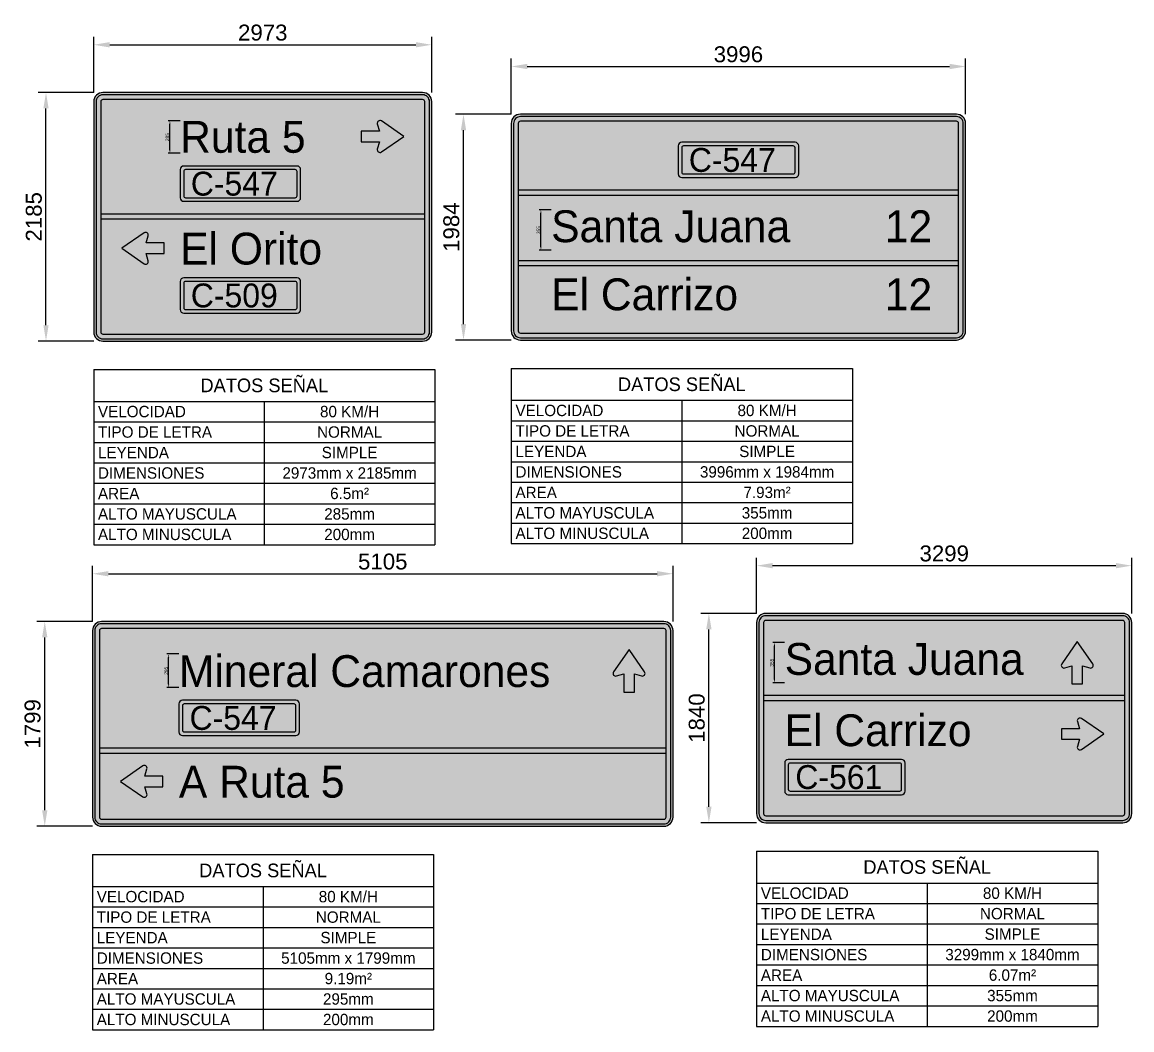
# Model space of a CAD drawing. Header units: millimetres. Extents: x 21 to 9781, y 2380 to 20169.
# Drawn here: x 22 to 9781, y 2380 to 11238 of the extents above; entities that cross this region are included whole.
import ezdxf
from ezdxf.enums import TextEntityAlignment as Align

# ---------------------------------------------------------------- set-up
doc = ezdxf.new("R2010")
doc.units = ezdxf.units.MM
doc.layers.add('SEÑAL', color=7, linetype='Continuous')
doc.styles.add('CONASET', font='RutaCL_Regular.ttf')
doc.styles.get("Standard").update_dxf_attribs({"font": 'arial.ttf'})
doc.dimstyles.new('ISO-25', dxfattribs={"dimtxt": 2.5, "dimasz": 2.5, "dimexe": 1.25, "dimexo": 0.625, "dimtad": 1, "dimtxsty": 'Standard', "dimcen": 2.5, "dimadec": 0, "dimazin": 0, "dimtfac": 1, "dimtmove": 0, "dimatfit": 3, "dimfxl": 1, "dimarcsym": 0})

# ---------------------------------------------------------------- blocks, each defined once
blk = doc.blocks.new('*U2')
at = {"true_color": 0xffffff}
h = blk.add_hatch(color=7, dxfattribs=at)
edge = h.paths.add_edge_path()
edge.add_line((-242.2, -245.7), (469.8, -245.7))
edge.add_arc((469.8, -223.2), 22.5, 270, 360)
edge.add_line((492.3, -223.2), (492.3, -46.8))
edge.add_arc((469.8, -46.8), 22.5, 0, 90)
edge.add_line((469.8, -24.3), (-242.2, -24.3))
edge.add_arc((-242.2, -46.8), 22.5, 90, 180)
edge.add_line((-264.7, -46.8), (-264.7, -223.2))
edge.add_arc((-242.2, -223.2), 22.5, 180, 270)
edge = h.paths.add_edge_path(flags=16)
edge.add_line((-231, -223.2), (458.6, -223.2))
edge.add_arc((458.6, -212), 11.2, 270, 360)
edge.add_line((469.8, -212), (469.8, -58))
edge.add_arc((458.6, -58), 11.2, 0, 90)
edge.add_line((458.6, -46.8), (-231, -46.8))
edge.add_arc((-231, -58), 11.2, 90, 180)
edge.add_line((-242.2, -58), (-242.2, -212))
edge.add_arc((-231, -212), 11.2, 180, 270)
at = {"color": 7, "true_color": 0xffffff}
for points in [[(-242.2, -245.7), (469.8, -245.7, 0.414214), (492.3, -223.2), (492.3, -46.8, 0.414214), (469.8, -24.3), (-242.2, -24.3, 0.414214), (-264.7, -46.8), (-264.7, -223.2, 0.414214)], [(-231, -223.2), (458.6, -223.2, 0.414214), (469.8, -212), (469.8, -58, 0.414214), (458.6, -46.8), (-231, -46.8, 0.414214), (-242.2, -58), (-242.2, -212, 0.414214)]]:
    blk.add_lwpolyline(points, format="xyb", close=True, dxfattribs=at)
at = {"color": 7, "true_color": 0xffffff, "style": 'CONASET'}
blk.add_attdef('ROL', text='', height=150, dxfattribs=at).set_placement((-197.7, -135), align=Align.MIDDLE_LEFT)
blk = doc.blocks.new('$FLECHAASCENDENTE')
at = {"true_color": 0xffffff}
blk.add_hatch(color=7, dxfattribs=at).paths.add_polyline_path([(0, 0), (-211, 146, 0.699906), (-249, 118), (-230, 50), (-400, 50), (-400, -50), (-230, -50), (-249, -118, 0.699906), (-211, -146)])
at = {"layer": 'SEÑAL', "color": 7, "true_color": 0xffffff}
blk.add_lwpolyline([(-400, -50), (-230, -50), (-249, -118, 0.699906), (-211, -146), (0, 0), (-211, 146, 0.699906), (-249, 118), (-230, 50), (-400, 50)], format="xyb", close=True, dxfattribs=at)
blk = doc.blocks.new('*D9')
at = {"color": 0, "lineweight": -2, "transparency": 16777216}
for p, q in [((650.7, 10619.3), (161.3, 10619.3)), ((231.3, 8574.2), (231.3, 10479.3)), ((650.7, 8434.2), (161.3, 8434.2))]:
    blk.add_line(p, q, dxfattribs=at)
at = {"color": 0, "transparency": 16777216}
for points in [[(208, 10479.3), (254.6, 10479.3), (231.3, 10619.3)], [(208, 8574.2), (254.6, 8574.2), (231.3, 8434.2)]]:
    blk.add_solid(points, dxfattribs=at)
at = {"layer": 'DEFPOINTS', "color": 0, "transparency": 16777216}
for p in [(231.3, 10619.3), (651.3, 10619.3), (651.3, 8434.2)]:
    blk.add_point(p, dxfattribs=at)
at = {"color": 0, "transparency": 16777216, "insert": (124.8, 9526.8), "char_height": 140, "attachment_point": 5, "rotation": 90}
blk.add_mtext('2185', dxfattribs=at)
blk = doc.blocks.new('*D10')
at = {"color": 0, "lineweight": -2, "transparency": 16777216}
for p, q in [((651.3, 10619.9), (651.3, 11109.3)), ((791.3, 11039.3), (3484, 11039.3)), ((3624, 10619.9), (3624, 11109.3))]:
    blk.add_line(p, q, dxfattribs=at)
at = {"color": 0, "transparency": 16777216}
for points in [[(791.3, 11062.6), (791.3, 11016), (651.3, 11039.3)], [(3484, 11062.6), (3484, 11016), (3624, 11039.3)]]:
    blk.add_solid(points, dxfattribs=at)
at = {"layer": 'DEFPOINTS', "color": 0, "transparency": 16777216}
for p in [(3624, 11039.3), (651.3, 10619.3), (3624, 10619.3)]:
    blk.add_point(p, dxfattribs=at)
at = {"color": 0, "transparency": 16777216, "insert": (2137.7, 11145.8), "char_height": 140, "attachment_point": 5}
blk.add_mtext('2973', dxfattribs=at)
blk = doc.blocks.new('*D11')
at = {"color": 0, "lineweight": -2, "transparency": 16777216}
for p, q in [((1410.4, 10370), (1306, 10370)), ((1321, 10115.3), (1321, 10340)), ((1410.4, 10085.3), (1306, 10085.3))]:
    blk.add_line(p, q, dxfattribs=at)
at = {"color": 0, "transparency": 16777216}
for points in [[(1316, 10340), (1326, 10340), (1321, 10370)], [(1316, 10115.3), (1326, 10115.3), (1321, 10085.3)]]:
    blk.add_solid(points, dxfattribs=at)
at = {"layer": 'DEFPOINTS', "color": 0, "transparency": 16777216}
for p in [(1321, 10370), (1411, 10370), (1411, 10085.3)]:
    blk.add_point(p, dxfattribs=at)
at = {"color": 0, "transparency": 16777216, "insert": (1298.2, 10227.6), "char_height": 30, "attachment_point": 5, "rotation": 90}
blk.add_mtext('285', dxfattribs=at)
blk = doc.blocks.new('*T12')
at = {"color": 0, "linetype": 'ByBlock', "lineweight": -2, "transparency": 16777216}
for p, q in [((0, 0), (3000, 0)), ((0, 0), (0, -1540)), ((3000, 0), (3000, -1540)), ((0, -280), (3000, -280)), ((1500, -280), (1500, -1540)), ((0, -460), (3000, -460)), ((0, -640), (3000, -640)), ((0, -820), (3000, -820)), ((0, -1000), (3000, -1000)), ((0, -1180), (3000, -1180)), ((0, -1360), (3000, -1360)), ((0, -1540), (3000, -1540))]:
    blk.add_line(p, q, dxfattribs=at)
at = {"color": 0, "transparency": 16777216, "style": 'CONASET'}
for s, insert, char_height, width, attachment_point in [('DATOS SEÑAL', (1500, -140), 120, 2999.88, 5), (' VELOCIDAD', (0.06, -370), 100, 1499.88, 4), ('80 KM/H', (2250, -370), 100, 1499.88, 5), (' TIPO DE LETRA', (0.06, -550), 100, 1499.88, 4), ('NORMAL', (2250, -550), 100, 1499.88, 5), (' LEYENDA', (0.06, -730), 100, 1499.88, 4), ('SIMPLE', (2250, -730), 100, 1499.88, 5), (' DIMENSIONES', (0.06, -910), 100, 1499.88, 4), ('2973mm x 2185mm', (2250, -910), 100, 1499.88, 5), (' AREA', (0.06, -1090), 100, 1499.88, 4), ('6.5m²', (2250, -1090), 100, 1499.88, 5), (' ALTO MAYUSCULA', (0.06, -1270), 100, 1499.88, 4), ('285mm', (2250, -1270), 100, 1499.88, 5), (' ALTO MINUSCULA', (0.06, -1450), 100, 1499.88, 4), ('200mm', (2250, -1450), 100, 1499.88, 5)]:
    blk.add_mtext(s, dxfattribs=dict(at, insert=insert, char_height=char_height, width=width, attachment_point=attachment_point))
blk = doc.blocks.new('*D14')
at = {"color": 0, "lineweight": -2, "transparency": 16777216}
for p, q in [((4322.6, 10428.3), (3833.2, 10428.3)), ((3903.2, 8583.9), (3903.2, 10288.3)), ((4322.6, 8443.9), (3833.2, 8443.9))]:
    blk.add_line(p, q, dxfattribs=at)
at = {"color": 0, "transparency": 16777216}
for points in [[(3879.9, 10288.3), (3926.5, 10288.3), (3903.2, 10428.3)], [(3879.9, 8583.9), (3926.5, 8583.9), (3903.2, 8443.9)]]:
    blk.add_solid(points, dxfattribs=at)
at = {"layer": 'DEFPOINTS', "color": 0, "transparency": 16777216}
for p in [(3903.2, 10428.3), (4323.2, 10428.3), (4323.2, 8443.9)]:
    blk.add_point(p, dxfattribs=at)
at = {"color": 0, "transparency": 16777216, "insert": (3796.7, 9436.1), "char_height": 140, "attachment_point": 5, "rotation": 90}
blk.add_mtext('1984', dxfattribs=at)
blk = doc.blocks.new('*D15')
at = {"color": 0, "lineweight": -2, "transparency": 16777216}
for p, q in [((4323.2, 10428.9), (4323.2, 10918.3)), ((4463.2, 10848.3), (8178.7, 10848.3)), ((8318.7, 10428.9), (8318.7, 10918.3))]:
    blk.add_line(p, q, dxfattribs=at)
at = {"color": 0, "transparency": 16777216}
for points in [[(4463.2, 10871.6), (4463.2, 10825), (4323.2, 10848.3)], [(8178.7, 10871.6), (8178.7, 10825), (8318.7, 10848.3)]]:
    blk.add_solid(points, dxfattribs=at)
at = {"layer": 'DEFPOINTS', "color": 0, "transparency": 16777216}
for p in [(8318.7, 10848.3), (4323.2, 10428.3), (8318.7, 10428.3)]:
    blk.add_point(p, dxfattribs=at)
at = {"color": 0, "transparency": 16777216, "insert": (6321, 10954.8), "char_height": 140, "attachment_point": 5}
blk.add_mtext('3996', dxfattribs=at)
blk = doc.blocks.new('*T17')
at = {"color": 0, "linetype": 'ByBlock', "lineweight": -2, "transparency": 16777216}
for p, q in [((0, 0), (3000, 0)), ((0, 0), (0, -1540)), ((3000, 0), (3000, -1540)), ((0, -280), (3000, -280)), ((1500, -280), (1500, -1540)), ((0, -460), (3000, -460)), ((0, -640), (3000, -640)), ((0, -820), (3000, -820)), ((0, -1000), (3000, -1000)), ((0, -1180), (3000, -1180)), ((0, -1360), (3000, -1360)), ((0, -1540), (3000, -1540))]:
    blk.add_line(p, q, dxfattribs=at)
at = {"color": 0, "transparency": 16777216, "style": 'CONASET'}
for s, insert, char_height, width, attachment_point in [('DATOS SEÑAL', (1500, -140), 120, 2999.88, 5), (' VELOCIDAD', (0.06, -370), 100, 1499.88, 4), ('80 KM/H', (2250, -370), 100, 1499.88, 5), (' TIPO DE LETRA', (0.06, -550), 100, 1499.88, 4), ('NORMAL', (2250, -550), 100, 1499.88, 5), (' LEYENDA', (0.06, -730), 100, 1499.88, 4), ('SIMPLE', (2250, -730), 100, 1499.88, 5), (' DIMENSIONES', (0.06, -910), 100, 1499.88, 4), ('3996mm x 1984mm', (2250, -910), 100, 1499.88, 5), (' AREA', (0.06, -1090), 100, 1499.88, 4), ('7.93m²', (2250, -1090), 100, 1499.88, 5), (' ALTO MAYUSCULA', (0.06, -1270), 100, 1499.88, 4), ('355mm', (2250, -1270), 100, 1499.88, 5), (' ALTO MINUSCULA', (0.06, -1450), 100, 1499.88, 4), ('200mm', (2250, -1450), 100, 1499.88, 5)]:
    blk.add_mtext(s, dxfattribs=dict(at, insert=insert, char_height=char_height, width=width, attachment_point=attachment_point))
blk = doc.blocks.new('*D20')
at = {"color": 0, "lineweight": -2, "transparency": 16777216}
for p, q in [((4673.5, 9588.5), (4569.1, 9588.5)), ((4584.1, 9263.1), (4584.1, 9558.5)), ((4673.5, 9233.1), (4569.1, 9233.1))]:
    blk.add_line(p, q, dxfattribs=at)
at = {"color": 0, "transparency": 16777216}
for points in [[(4579.1, 9558.5), (4589.1, 9558.5), (4584.1, 9588.5)], [(4579.1, 9263.1), (4589.1, 9263.1), (4584.1, 9233.1)]]:
    blk.add_solid(points, dxfattribs=at)
at = {"layer": 'DEFPOINTS', "color": 0, "transparency": 16777216}
for p in [(4584.1, 9588.5), (4674.1, 9588.5), (4674.1, 9233.1)]:
    blk.add_point(p, dxfattribs=at)
at = {"color": 0, "transparency": 16777216, "insert": (4561.3, 9410.8), "char_height": 30, "attachment_point": 5, "rotation": 90}
blk.add_mtext('355', dxfattribs=at)
blk = doc.blocks.new('*D28')
at = {"color": 0, "lineweight": -2, "transparency": 16777216}
for p, q in [((639.7, 5969.1), (150.3, 5969.1)), ((220.3, 4309.9), (220.3, 5829.1)), ((639.7, 4169.9), (150.3, 4169.9))]:
    blk.add_line(p, q, dxfattribs=at)
at = {"color": 0, "transparency": 16777216}
for points in [[(197, 5829.1), (243.6, 5829.1), (220.3, 5969.1)], [(197, 4309.9), (243.6, 4309.9), (220.3, 4169.9)]]:
    blk.add_solid(points, dxfattribs=at)
at = {"layer": 'DEFPOINTS', "color": 0, "transparency": 16777216}
for p in [(220.3, 5969.1), (640.3, 5969.1), (640.3, 4169.9)]:
    blk.add_point(p, dxfattribs=at)
at = {"color": 0, "transparency": 16777216, "insert": (113.8, 5069.5), "char_height": 140, "attachment_point": 5, "rotation": 90}
blk.add_mtext('1799', dxfattribs=at)
blk = doc.blocks.new('*D29')
at = {"color": 0, "lineweight": -2, "transparency": 16777216}
for p, q in [((640.3, 5969.7), (640.3, 6459.1)), ((5745.7, 5969.7), (5745.7, 6459.1)), ((780.3, 6389.1), (5605.7, 6389.1))]:
    blk.add_line(p, q, dxfattribs=at)
at = {"color": 0, "transparency": 16777216}
for points in [[(780.3, 6412.4), (780.3, 6365.7), (640.3, 6389.1)], [(5605.7, 6412.4), (5605.7, 6365.7), (5745.7, 6389.1)]]:
    blk.add_solid(points, dxfattribs=at)
at = {"layer": 'DEFPOINTS', "color": 0, "transparency": 16777216}
for p in [(5745.7, 6389.1), (640.3, 5969.1), (5745.7, 5969.1)]:
    blk.add_point(p, dxfattribs=at)
at = {"color": 0, "transparency": 16777216, "insert": (3193, 6495.6), "char_height": 140, "attachment_point": 5}
blk.add_mtext('5105', dxfattribs=at)
blk = doc.blocks.new('*D30')
at = {"color": 0, "lineweight": -2, "transparency": 16777216}
for p, q in [((1399.4, 5683.6), (1295, 5683.6)), ((1310, 5418.4), (1310, 5653.6)), ((1399.4, 5388.4), (1295, 5388.4))]:
    blk.add_line(p, q, dxfattribs=at)
at = {"color": 0, "transparency": 16777216}
for points in [[(1305, 5653.6), (1315, 5653.6), (1310, 5683.6)], [(1305, 5418.4), (1315, 5418.4), (1310, 5388.4)]]:
    blk.add_solid(points, dxfattribs=at)
at = {"layer": 'DEFPOINTS', "color": 0, "transparency": 16777216}
for p in [(1310, 5683.6), (1400, 5683.6), (1400, 5388.4)]:
    blk.add_point(p, dxfattribs=at)
at = {"color": 0, "transparency": 16777216, "insert": (1287.2, 5536), "char_height": 30, "attachment_point": 5, "rotation": 90}
blk.add_mtext('295', dxfattribs=at)
blk = doc.blocks.new('*T31')
at = {"color": 0, "linetype": 'ByBlock', "lineweight": -2, "transparency": 16777216}
for p, q in [((0, 0), (3000, 0)), ((0, 0), (0, -1540)), ((3000, 0), (3000, -1540)), ((0, -280), (3000, -280)), ((1500, -280), (1500, -1540)), ((0, -460), (3000, -460)), ((0, -640), (3000, -640)), ((0, -820), (3000, -820)), ((0, -1000), (3000, -1000)), ((0, -1180), (3000, -1180)), ((0, -1360), (3000, -1360)), ((0, -1540), (3000, -1540))]:
    blk.add_line(p, q, dxfattribs=at)
at = {"color": 0, "transparency": 16777216, "style": 'CONASET'}
for s, insert, char_height, width, attachment_point in [('DATOS SEÑAL', (1500, -140), 120, 2999.88, 5), (' VELOCIDAD', (0.06, -370), 100, 1499.88, 4), ('80 KM/H', (2250, -370), 100, 1499.88, 5), (' TIPO DE LETRA', (0.06, -550), 100, 1499.88, 4), ('NORMAL', (2250, -550), 100, 1499.88, 5), (' LEYENDA', (0.06, -730), 100, 1499.88, 4), ('SIMPLE', (2250, -730), 100, 1499.88, 5), (' DIMENSIONES', (0.06, -910), 100, 1499.88, 4), ('5105mm x 1799mm', (2250, -910), 100, 1499.88, 5), (' AREA', (0.06, -1090), 100, 1499.88, 4), ('9.19m²', (2250, -1090), 100, 1499.88, 5), (' ALTO MAYUSCULA', (0.06, -1270), 100, 1499.88, 4), ('295mm', (2250, -1270), 100, 1499.88, 5), (' ALTO MINUSCULA', (0.06, -1450), 100, 1499.88, 4), ('200mm', (2250, -1450), 100, 1499.88, 5)]:
    blk.add_mtext(s, dxfattribs=dict(at, insert=insert, char_height=char_height, width=width, attachment_point=attachment_point))
blk = doc.blocks.new('*D49')
at = {"color": 0, "lineweight": -2, "transparency": 16777216}
for p, q in [((6480.6, 6040.1), (5991.2, 6040.1)), ((6061.2, 4340.2), (6061.2, 5900.1)), ((6480.6, 4200.2), (5991.2, 4200.2))]:
    blk.add_line(p, q, dxfattribs=at)
at = {"color": 0, "transparency": 16777216}
for points in [[(6037.9, 5900.1), (6084.6, 5900.1), (6061.2, 6040.1)], [(6037.9, 4340.2), (6084.6, 4340.2), (6061.2, 4200.2)]]:
    blk.add_solid(points, dxfattribs=at)
at = {"layer": 'DEFPOINTS', "color": 0, "transparency": 16777216}
for p in [(6061.2, 6040.1), (6481.2, 6040.1), (6481.2, 4200.2)]:
    blk.add_point(p, dxfattribs=at)
at = {"color": 0, "transparency": 16777216, "insert": (5954.8, 5120.2), "char_height": 140, "attachment_point": 5, "rotation": 90}
blk.add_mtext('1840', dxfattribs=at)
blk = doc.blocks.new('*D50')
at = {"color": 0, "lineweight": -2, "transparency": 16777216}
for p, q in [((6481.2, 6040.7), (6481.2, 6530.1)), ((6621.2, 6460.1), (9640.7, 6460.1)), ((9780.7, 6040.7), (9780.7, 6530.1))]:
    blk.add_line(p, q, dxfattribs=at)
at = {"color": 0, "transparency": 16777216}
for points in [[(6621.2, 6483.4), (6621.2, 6436.8), (6481.2, 6460.1)], [(9640.7, 6483.4), (9640.7, 6436.8), (9780.7, 6460.1)]]:
    blk.add_solid(points, dxfattribs=at)
at = {"layer": 'DEFPOINTS', "color": 0, "transparency": 16777216}
for p in [(9780.7, 6460.1), (6481.2, 6040.1), (9780.7, 6040.1)]:
    blk.add_point(p, dxfattribs=at)
at = {"color": 0, "transparency": 16777216, "insert": (8131, 6566.6), "char_height": 140, "attachment_point": 5}
blk.add_mtext('3299', dxfattribs=at)
blk = doc.blocks.new('*D51')
at = {"color": 0, "lineweight": -2, "transparency": 16777216}
for p, q in [((6727, 5784.8), (6622.6, 5784.8)), ((6637.6, 5459.3), (6637.6, 5754.8)), ((6727, 5429.3), (6622.6, 5429.3))]:
    blk.add_line(p, q, dxfattribs=at)
at = {"color": 0, "transparency": 16777216}
for points in [[(6632.6, 5754.8), (6642.6, 5754.8), (6637.6, 5784.8)], [(6632.6, 5459.3), (6642.6, 5459.3), (6637.6, 5429.3)]]:
    blk.add_solid(points, dxfattribs=at)
at = {"layer": 'DEFPOINTS', "color": 0, "transparency": 16777216}
for p in [(6637.6, 5784.8), (6727.6, 5784.8), (6727.6, 5429.3)]:
    blk.add_point(p, dxfattribs=at)
at = {"color": 0, "transparency": 16777216, "insert": (6614.8, 5607), "char_height": 30, "attachment_point": 5, "rotation": 90}
blk.add_mtext('355', dxfattribs=at)
blk = doc.blocks.new('*T52')
at = {"color": 0, "linetype": 'ByBlock', "lineweight": -2, "transparency": 16777216}
for p, q in [((0, 0), (3000, 0)), ((0, 0), (0, -1540)), ((3000, 0), (3000, -1540)), ((0, -280), (3000, -280)), ((1500, -280), (1500, -1540)), ((0, -460), (3000, -460)), ((0, -640), (3000, -640)), ((0, -820), (3000, -820)), ((0, -1000), (3000, -1000)), ((0, -1180), (3000, -1180)), ((0, -1360), (3000, -1360)), ((0, -1540), (3000, -1540))]:
    blk.add_line(p, q, dxfattribs=at)
at = {"color": 0, "transparency": 16777216, "style": 'CONASET'}
for s, insert, char_height, width, attachment_point in [('DATOS SEÑAL', (1500, -140), 120, 2999.88, 5), (' VELOCIDAD', (0.06, -370), 100, 1499.88, 4), ('80 KM/H', (2250, -370), 100, 1499.88, 5), (' TIPO DE LETRA', (0.06, -550), 100, 1499.88, 4), ('NORMAL', (2250, -550), 100, 1499.88, 5), (' LEYENDA', (0.06, -730), 100, 1499.88, 4), ('SIMPLE', (2250, -730), 100, 1499.88, 5), (' DIMENSIONES', (0.06, -910), 100, 1499.88, 4), ('3299mm x 1840mm', (2250, -910), 100, 1499.88, 5), (' AREA', (0.06, -1090), 100, 1499.88, 4), ('6.07m²', (2250, -1090), 100, 1499.88, 5), (' ALTO MAYUSCULA', (0.06, -1270), 100, 1499.88, 4), ('355mm', (2250, -1270), 100, 1499.88, 5), (' ALTO MINUSCULA', (0.06, -1450), 100, 1499.88, 4), ('200mm', (2250, -1450), 100, 1499.88, 5)]:
    blk.add_mtext(s, dxfattribs=dict(at, insert=insert, char_height=char_height, width=width, attachment_point=attachment_point))

msp = doc.modelspace()

# ---------------------------------------------------------------- hatches: boundary and pattern name
at = {"true_color": 0x007f00}
h = msp.add_hatch(color=96, dxfattribs=at)
edge = h.paths.add_edge_path()
edge.add_line((731.3, 8434.2), (3544, 8434.2))
edge.add_arc((3544, 8514.2), 80, 270, 360)
edge.add_line((3624, 8514.2), (3624, 10539.3))
edge.add_arc((3544, 10539.3), 80, 0, 90)
edge.add_line((3544, 10619.3), (731.3, 10619.3))
edge.add_arc((731.3, 10539.3), 80, 90, 180)
edge.add_line((651.3, 10539.3), (651.3, 8514.2))
edge.add_arc((731.3, 8514.2), 80, 180, 270)
at = {"true_color": 0xffffff}
h = msp.add_hatch(color=7, dxfattribs=at)
edge = h.paths.add_edge_path()
edge.add_line((731.3, 8454.2), (3544, 8454.2))
edge.add_arc((3544, 8514.2), 60, 270, 360)
edge.add_line((3604, 8514.2), (3604, 10539.3))
edge.add_arc((3544, 10539.3), 60, 0, 90)
edge.add_line((3544, 10599.3), (731.3, 10599.3))
edge.add_arc((731.3, 10539.3), 60, 90, 180)
edge.add_line((671.3, 10539.3), (671.3, 8514.2))
edge.add_arc((731.3, 8514.2), 60, 180, 270)
edge = h.paths.add_edge_path(flags=16)
edge.add_line((731.3, 8495.7), (3544, 8495.7))
edge.add_arc((3544, 8514.2), 18.5, 270, 360)
edge.add_line((3562.5, 8514.2), (3562.5, 10539.3))
edge.add_arc((3544, 10539.3), 18.5, 0, 90)
edge.add_line((3544, 10557.8), (731.3, 10557.8))
edge.add_arc((731.3, 10539.3), 18.5, 90, 180)
edge.add_line((712.8, 10539.3), (712.8, 8514.2))
edge.add_arc((731.3, 8514.2), 18.5, 180, 270)
at = {"true_color": 0x007f00}
h = msp.add_hatch(color=96, dxfattribs=at)
edge = h.paths.add_edge_path()
edge.add_line((4403.2, 8443.9), (8238.7, 8443.9))
edge.add_arc((8238.7, 8523.9), 80, 270, 360)
edge.add_line((8318.7, 8523.9), (8318.7, 10348.3))
edge.add_arc((8238.7, 10348.3), 80, 0, 90)
edge.add_line((8238.7, 10428.3), (4403.2, 10428.3))
edge.add_arc((4403.2, 10348.3), 80, 90, 180)
edge.add_line((4323.2, 10348.3), (4323.2, 8523.9))
edge.add_arc((4403.2, 8523.9), 80, 180, 270)
at = {"true_color": 0xffffff}
h = msp.add_hatch(color=7, dxfattribs=at)
edge = h.paths.add_edge_path()
edge.add_line((4403.2, 8463.9), (8238.7, 8463.9))
edge.add_arc((8238.7, 8523.9), 60, 270, 360)
edge.add_line((8298.7, 8523.9), (8298.7, 10348.3))
edge.add_arc((8238.7, 10348.3), 60, 0, 90)
edge.add_line((8238.7, 10408.3), (4403.2, 10408.3))
edge.add_arc((4403.2, 10348.3), 60, 90, 180)
edge.add_line((4343.2, 10348.3), (4343.2, 8523.9))
edge.add_arc((4403.2, 8523.9), 60, 180, 270)
edge = h.paths.add_edge_path(flags=16)
edge.add_line((4403.2, 8505.4), (8238.7, 8505.4))
edge.add_arc((8238.7, 8523.9), 18.5, 270, 360)
edge.add_line((8257.2, 8523.9), (8257.2, 10348.3))
edge.add_arc((8238.7, 10348.3), 18.5, 0, 90)
edge.add_line((8238.7, 10366.8), (4403.2, 10366.8))
edge.add_arc((4403.2, 10348.3), 18.5, 90, 180)
edge.add_line((4384.7, 10348.3), (4384.7, 8523.9))
edge.add_arc((4403.2, 8523.9), 18.5, 180, 270)
at = {"true_color": 0x007f00}
for points in [[(5801.6, 9882.5), (6840.3, 9882.5), (6840.3, 10171.3), (5801.6, 10171.3)], [(1410.6, 4977), (2449.3, 4977), (2449.3, 5265.8), (1410.6, 5265.8)], [(6738.3, 4457.2), (7777, 4457.2), (7777, 4746), (6738.3, 4746)]]:
    msp.add_hatch(color=96, dxfattribs=at).paths.add_polyline_path(points)
h = msp.add_hatch(color=96, dxfattribs=at)
h.dxf.hatch_style = 1
h.paths.add_polyline_path([(1421.6, 9673.9), (2460.3, 9673.9), (2460.3, 9962.7), (1421.6, 9962.7)])
at = {"true_color": 0xffffff}
for points in [[(4384.7, 9718.4), (8257.2, 9718.4), (8257.2, 9759.9), (4384.7, 9759.9)], [(712.8, 9509.8), (3562.5, 9509.8), (3562.5, 9551.3), (712.8, 9551.3)], [(4384.7, 9097.5), (8257.2, 9097.5), (8257.2, 9139), (4384.7, 9139)], [(6542.7, 5275.8), (9719.2, 5275.8), (9719.2, 5317.3), (6542.7, 5317.3)], [(701.8, 4812.9), (5684.2, 4812.9), (5684.2, 4854.4), (701.8, 4854.4)]]:
    msp.add_hatch(color=7, dxfattribs=at).paths.add_polyline_path(points)
at = {"true_color": 0x007f00}
h = msp.add_hatch(color=96, dxfattribs=at)
h.dxf.hatch_style = 1
h.paths.add_polyline_path([(1421.6, 8691.3), (2460.3, 8691.3), (2460.3, 8980), (1421.6, 8980)])
h = msp.add_hatch(color=96, dxfattribs=at)
edge = h.paths.add_edge_path()
edge.add_line((720.3, 4169.9), (5665.7, 4169.9))
edge.add_arc((5665.7, 4249.9), 80, 270, 360)
edge.add_line((5745.7, 4249.9), (5745.7, 5889.1))
edge.add_arc((5665.7, 5889.1), 80, 0, 90)
edge.add_line((5665.7, 5969.1), (720.3, 5969.1))
edge.add_arc((720.3, 5889.1), 80, 90, 180)
edge.add_line((640.3, 5889.1), (640.3, 4249.9))
edge.add_arc((720.3, 4249.9), 80, 180, 270)
h = msp.add_hatch(color=96, dxfattribs=at)
edge = h.paths.add_edge_path()
edge.add_line((6561.2, 4200.2), (9700.7, 4200.2))
edge.add_arc((9700.7, 4280.2), 80, 270, 360)
edge.add_line((9780.7, 4280.2), (9780.7, 5960.1))
edge.add_arc((9700.7, 5960.1), 80, 0, 90)
edge.add_line((9700.7, 6040.1), (6561.2, 6040.1))
edge.add_arc((6561.2, 5960.1), 80, 90, 180)
edge.add_line((6481.2, 5960.1), (6481.2, 4280.2))
edge.add_arc((6561.2, 4280.2), 80, 180, 270)
at = {"true_color": 0xffffff}
h = msp.add_hatch(color=7, dxfattribs=at)
edge = h.paths.add_edge_path()
edge.add_line((6561.2, 4220.2), (9700.7, 4220.2))
edge.add_arc((9700.7, 4280.2), 60, 270, 360)
edge.add_line((9760.7, 4280.2), (9760.7, 5960.1))
edge.add_arc((9700.7, 5960.1), 60, 0, 90)
edge.add_line((9700.7, 6020.1), (6561.2, 6020.1))
edge.add_arc((6561.2, 5960.1), 60, 90, 180)
edge.add_line((6501.2, 5960.1), (6501.2, 4280.2))
edge.add_arc((6561.2, 4280.2), 60, 180, 270)
edge = h.paths.add_edge_path(flags=16)
edge.add_line((6561.2, 4261.7), (9700.7, 4261.7))
edge.add_arc((9700.7, 4280.2), 18.5, 270, 360)
edge.add_line((9719.2, 4280.2), (9719.2, 5960.1))
edge.add_arc((9700.7, 5960.1), 18.5, 0, 90)
edge.add_line((9700.7, 5978.6), (6561.2, 5978.6))
edge.add_arc((6561.2, 5960.1), 18.5, 90, 180)
edge.add_line((6542.7, 5960.1), (6542.7, 4280.2))
edge.add_arc((6561.2, 4280.2), 18.5, 180, 270)
h = msp.add_hatch(color=7, dxfattribs=at)
edge = h.paths.add_edge_path()
edge.add_line((720.3, 4189.9), (5665.7, 4189.9))
edge.add_arc((5665.7, 4249.9), 60, 270, 360)
edge.add_line((5725.7, 4249.9), (5725.7, 5889.1))
edge.add_arc((5665.7, 5889.1), 60, 0, 90)
edge.add_line((5665.7, 5949.1), (720.3, 5949.1))
edge.add_arc((720.3, 5889.1), 60, 90, 180)
edge.add_line((660.3, 5889.1), (660.3, 4249.9))
edge.add_arc((720.3, 4249.9), 60, 180, 270)
edge = h.paths.add_edge_path(flags=16)
edge.add_line((720.3, 4231.4), (5665.7, 4231.4))
edge.add_arc((5665.7, 4249.9), 18.5, 270, 360)
edge.add_line((5684.2, 4249.9), (5684.2, 5889.1))
edge.add_arc((5665.7, 5889.1), 18.5, 0, 90)
edge.add_line((5665.7, 5907.6), (720.3, 5907.6))
edge.add_arc((720.3, 5889.1), 18.5, 90, 180)
edge.add_line((701.8, 5889.1), (701.8, 4249.9))
edge.add_arc((720.3, 4249.9), 18.5, 180, 270)

# ---------------------------------------------------------------- linework, layer by layer
at = {"color": 7, "true_color": 0xffffff}
for points in [[(731.3, 8434.2), (3544, 8434.2, 0.414214), (3624, 8514.2), (3624, 10539.3, 0.414214), (3544, 10619.3), (731.3, 10619.3, 0.414214), (651.3, 10539.3), (651.3, 8514.2, 0.414214)], [(731.3, 8454.2), (3544, 8454.2, 0.414214), (3604, 8514.2), (3604, 10539.3, 0.414214), (3544, 10599.3), (731.3, 10599.3, 0.414214), (671.3, 10539.3), (671.3, 8514.2, 0.414214)], [(731.3, 8495.7), (3544, 8495.7, 0.414214), (3562.5, 8514.2), (3562.5, 10539.3, 0.414214), (3544, 10557.8), (731.3, 10557.8, 0.414214), (712.8, 10539.3), (712.8, 8514.2, 0.414214)], [(4403.2, 8443.9), (8238.7, 8443.9, 0.414214), (8318.7, 8523.9), (8318.7, 10348.3, 0.414214), (8238.7, 10428.3), (4403.2, 10428.3, 0.414214), (4323.2, 10348.3), (4323.2, 8523.9, 0.414214)], [(4403.2, 8463.9), (8238.7, 8463.9, 0.414214), (8298.7, 8523.9), (8298.7, 10348.3, 0.414214), (8238.7, 10408.3), (4403.2, 10408.3, 0.414214), (4343.2, 10348.3), (4343.2, 8523.9, 0.414214)], [(4403.2, 8505.4), (8238.7, 8505.4, 0.414214), (8257.2, 8523.9), (8257.2, 10348.3, 0.414214), (8238.7, 10366.8), (4403.2, 10366.8, 0.414214), (4384.7, 10348.3), (4384.7, 8523.9, 0.414214)], [(720.3, 4169.9), (5665.7, 4169.9, 0.414214), (5745.7, 4249.9), (5745.7, 5889.1, 0.414214), (5665.7, 5969.1), (720.3, 5969.1, 0.414214), (640.3, 5889.1), (640.3, 4249.9, 0.414214)], [(6561.2, 4200.2), (9700.7, 4200.2, 0.414214), (9780.7, 4280.2), (9780.7, 5960.1, 0.414214), (9700.7, 6040.1), (6561.2, 6040.1, 0.414214), (6481.2, 5960.1), (6481.2, 4280.2, 0.414214)], [(6561.2, 4220.2), (9700.7, 4220.2, 0.414214), (9760.7, 4280.2), (9760.7, 5960.1, 0.414214), (9700.7, 6020.1), (6561.2, 6020.1, 0.414214), (6501.2, 5960.1), (6501.2, 4280.2, 0.414214)], [(6561.2, 4261.7), (9700.7, 4261.7, 0.414214), (9719.2, 4280.2), (9719.2, 5960.1, 0.414214), (9700.7, 5978.6), (6561.2, 5978.6, 0.414214), (6542.7, 5960.1), (6542.7, 4280.2, 0.414214)], [(720.3, 4189.9), (5665.7, 4189.9, 0.414214), (5725.7, 4249.9), (5725.7, 5889.1, 0.414214), (5665.7, 5949.1), (720.3, 5949.1, 0.414214), (660.3, 5889.1), (660.3, 4249.9, 0.414214)], [(720.3, 4231.4), (5665.7, 4231.4, 0.414214), (5684.2, 4249.9), (5684.2, 5889.1, 0.414214), (5665.7, 5907.6), (720.3, 5907.6, 0.414214), (701.8, 5889.1), (701.8, 4249.9, 0.414214)]]:
    msp.add_lwpolyline(points, format="xyb", close=True, dxfattribs=at)
for points in [[(4384.7, 9718.4), (8257.2, 9718.4), (8257.2, 9759.9), (4384.7, 9759.9)], [(712.8, 9509.8), (3562.5, 9509.8), (3562.5, 9551.3), (712.8, 9551.3)], [(4384.7, 9097.5), (8257.2, 9097.5), (8257.2, 9139), (4384.7, 9139)], [(6542.7, 5275.8), (9719.2, 5275.8), (9719.2, 5317.3), (6542.7, 5317.3)], [(701.8, 4812.9), (5684.2, 4812.9), (5684.2, 4854.4), (701.8, 4854.4)]]:
    msp.add_lwpolyline(points, close=True, dxfattribs=at)

# ---------------------------------------------------------------- block references
at = {"color": 7, "true_color": 0xffffff, "xscale": 0.9333333333333332, "yscale": 0.9333333333333332, "zscale": 0.9333333333333332}
for p in [(3377.6, 10232.9), (9534.3, 4980.3)]:
    msp.add_blockref('$FLECHAASCENDENTE', p, dxfattribs=at)
at = {"color": 7, "true_color": 0xffffff, "xscale": 1.4, "yscale": 1.4, "zscale": 1.4}
for p, values in [((6161.6, 10215.9), {'ROL': 'C-547'}), ((1781.7, 10007.3), {'ROL': 'C-547'}), ((1781.7, 9024.6), {'ROL': 'C-509'}), ((1770.7, 5310.4), {'ROL': 'C-547'}), ((7098.3, 4790.6), {'ROL': 'C-561'})]:
    msp.add_blockref('*U2', p, dxfattribs=at).add_auto_attribs(values)
at = {"color": 7, "true_color": 0xffffff, "xscale": 0.9333333333333332, "yscale": 0.9333333333333332, "zscale": 0.9333333333333332}
for p, rotation in [((897.7, 9250.2), 180), ((9300.9, 5793.7), 90), ((5359.3, 5722.7), 90), ((886.7, 4563.8), 180)]:
    msp.add_blockref('$FLECHAASCENDENTE', p, dxfattribs=dict(at, rotation=rotation))
for name, p in [('*T12', (651.3, 8184.2)), ('*T17', (4323.2, 8193.9)), ('*T31', (640.3, 3919.9)), ('*T52', (6481.2, 3950.2))]:
    msp.add_blockref(name, p)

# ---------------------------------------------------------------- texts
at = {"color": 7, "true_color": 0xffffff, "style": 'CONASET'}
for s, p in [('Ruta 5', (1411, 10230)), ('Santa Juana', (4674.1, 9443.9)), ('El Orito', (1411, 9247.3)), ('El Carrizo', (4674.1, 8845.5)), ('Santa Juana', (6727.6, 5640.1)), ('Mineral Camarones', (1400, 5533.1)), ('El Carrizo', (6727.6, 5013.3)), ('A Ruta 5', (1400, 4560.9))]:
    msp.add_text(s, height=280, dxfattribs=at).set_placement(p, align=Align.MIDDLE_LEFT)
for p in [(8025.2, 9443.9), (8025.2, 8845.5)]:
    msp.add_text('12', height=280, dxfattribs=at).set_placement(p, align=Align.MIDDLE_RIGHT)

# ---------------------------------------------------------------- dimensions: what is measured, and where the dimension line sits
for base, p1, p2, picture, middle in [((3624, 11039.3), (651.3, 10619.3), (3624, 10619.3), '*D10', (2137.7, 11145.8)), ((8318.7135, 10848.297), (4323.1913, 10428.297), (8318.7135, 10428.297), '*D15', (6320.9524, 10954.825)), ((9780.6594, 6460.0953), (6481.2478, 6040.0953), (9780.6594, 6040.0953), '*D50', (8130.9536, 6566.6233)), ((5745.7, 6389.1), (640.3, 5969.1), (5745.7, 5969.1), '*D29', (3193, 6495.6))]:
    dim = msp.add_linear_dim(base=base, p1=p1, p2=p2, dimstyle='ISO-25', override={"dimtxt": 140, "dimasz": 140, "dimexe": 70, "dimgap": 35, "dimdec": 0})
    dim.commit()
    dim.dimension.update_dxf_attribs({"geometry": picture, "text_midpoint": middle})
for base, p1, p2, override, picture, middle in [((231.3, 10619.3), (651.3, 8434.2), (651.3, 10619.3), {"dimtxt": 140, "dimasz": 140, "dimexe": 70, "dimgap": 35, "dimdec": 0}, '*D9', (124.8, 9526.8)), ((1321, 10370), (1411, 10085.3), (1411, 10370), {"dimtxt": 30, "dimasz": 30, "dimexe": 15, "dimgap": 7.5, "dimdec": 0}, '*D11', (1298.2, 10227.6)), ((3903.2, 10428.3), (4323.2, 8443.9), (4323.2, 10428.3), {"dimtxt": 140, "dimasz": 140, "dimexe": 70, "dimgap": 35, "dimdec": 0}, '*D14', (3796.7, 9436.1)), ((4584.1, 9588.5), (4674.1, 9233.1), (4674.1, 9588.5), {"dimtxt": 30, "dimasz": 30, "dimexe": 15, "dimgap": 7.5, "dimdec": 0}, '*D20', (4561.3, 9410.8)), ((220.3, 5969.1), (640.3, 4169.9), (640.3, 5969.1), {"dimtxt": 140, "dimasz": 140, "dimexe": 70, "dimgap": 35, "dimdec": 0}, '*D28', (113.8, 5069.5)), ((6061.2, 6040.1), (6481.2, 4200.2), (6481.2, 6040.1), {"dimtxt": 140, "dimasz": 140, "dimexe": 70, "dimgap": 35, "dimdec": 0}, '*D49', (5954.8, 5120.2)), ((6637.6478, 5784.7506), (6727.6478, 5429.3062), (6727.6478, 5784.7506), {"dimtxt": 30, "dimasz": 30, "dimexe": 15, "dimgap": 7.5, "dimdec": 0}, '*D51', (6614.8204, 5607.0284)), ((1310, 5683.6), (1400, 5388.4), (1400, 5683.6), {"dimtxt": 30, "dimasz": 30, "dimexe": 15, "dimgap": 7.5, "dimdec": 0}, '*D30', (1287.2, 5536))]:
    dim = msp.add_linear_dim(base=base, p1=p1, p2=p2, angle=90, dimstyle='ISO-25', override=override)
    dim.commit()
    dim.dimension.update_dxf_attribs({"geometry": picture, "text_midpoint": middle})

doc.saveas('drawing.dxf')
